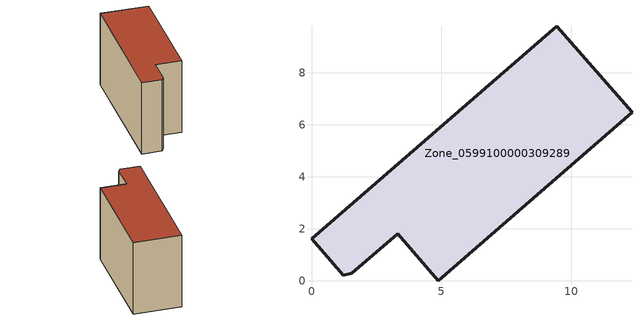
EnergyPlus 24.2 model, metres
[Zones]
Zone_0599100000309289
 floor ground (C_G): 3.31,1.81 1.56,0.29 1.23,0.21 0,1.62 9.43,9.8 12.33,6.48 4.88,0 z0
 wall outside (C_F): 4.88,0 12.33,6.48 9.43,9.8 0,1.62 1.23,0.21 1.56,0.29 3.31,1.81 4.88,0 z0:7.18
 roof outside (C_R): 1.56,0.29 3.31,1.81 4.88,0 12.33,6.48 9.43,9.8 0,1.62 1.23,0.21 z7.18
[BUILDING]
Pand.0599100000309289: North Axis=0; Terrain=City; Loads Convergence Tolerance Value=0.04; Temperature Convergence Tolerance Value=0.4; Solar Distribution=FullExterior; Maximum Number of Warmup Days=25; Minimum Number of Warmup Days=1
[Site:Location]
Rotterdam.The.Hague.AP_ZH_NLD Design_Conditions: Latitude=51.96; Longitude=4.45; Time Zone=1; Elevation=-4.5
[SITE:GROUNDTEMPERATURE:BUILDINGSURFACE]
18, 18, 18, 18, 18, 18, 18, 18, 18, 18, 18, 18
[MATERIAL] Thermal Absorptance=0.9; Solar Absorptance=0.7; Visible Absorptance=0.7
Name | Roughness | Thickness | Conductivity | Density | Specific Heat
G.TI.1946 | MediumSmooth | 0.15 | 1 | 540 | 1210
F.TI.1946 | Rough | 0.3 | 0.857143 | 1920 | 840
R.TI.1946 | MediumRough | 0.2 | 0.1 | 1500 | 1000
[CONSTRUCTION]
C_G: G.TI.1946
C_F: F.TI.1946
C_R: R.TI.1946
[ZONE]
Zone_0599100000309289: Type=1; Multiplier=1; Ceiling Height=Autocalculate; Volume=Autocalculate; Floor Area=autocalculate; Part of Total Floor Area=Yes
[ZONEINFILTRATION:DESIGNFLOWRATE]
Infil_Zone_0599100000309289: Zone or ZoneList or Space or SpaceList=Zone_0599100000309289; Schedule=AlwaysOn; Design Flow Rate Calculation Method=Flow/Area; Flow Rate per Floor Area=0.003; Constant Term Coefficient=1; Temperature Term Coefficient=0; Velocity Term Coefficient=0; Velocity Squared Term Coefficient=0
[HVACTEMPLATE:ZONE:IDEALLOADSAIRSYSTEM]
Zone_0599100000309289: Maximum Heating Supply Air Temperature=50; Minimum Cooling Supply Air Temperature=13; Maximum Heating Supply Air Humidity Ratio=0.0156; Minimum Cooling Supply Air Humidity Ratio=0.0077; Heating Limit=NoLimit; Cooling Limit=NoLimit; Dehumidification Control Type=ConstantSensibleHeatRatio; Cooling Sensible Heat Ratio=0.7; Dehumidification Setpoint=60; Humidification Control Type=None; Humidification Setpoint=30; Outdoor Air Method=None; Outdoor Air Flow Rate per Person=0.00944; Outdoor Air Flow Rate per Zone Floor Area=0; Outdoor Air Flow Rate per Zone=0; Demand Controlled Ventilation Type=None; Outdoor Air Economizer Type=NoEconomizer; Heat Recovery Type=None; Sensible Heat Recovery Effectiveness=0.7; Latent Heat Recovery Effectiveness=0.65
[ZONECONTROL:THERMOSTAT]
ThermostatControl_Zone_0599100000309289: Zone or ZoneList=Zone_0599100000309289; Control Type Schedule=DualSetpointControlType; Control 1=Thermostat_Zone_0599100000309289; Temperature Difference Between Cutout And Setpoint=0
[THERMOSTATSETPOINT:DUALSETPOINT]
Thermostat_Zone_0599100000309289: Heating Setpoint Temperature Schedule=HeatingSetpoint_Zone_0599100000309289; Cooling Setpoint Temperature Schedule=CoolingSetpoint_Zone_0599100000309289
[SCHEDULE:COMPACT]
HeatingSetpoint_Zone_0599100000309289: Through: 12/31, For: AllDays, Until: 24:00, 21
CoolingSetpoint_Zone_0599100000309289: Through: 12/31, For: AllDays, Until: 24:00, 24
DualSetpointControlType: Through: 12/31, For: AllDays, Until: 24:00, 4
AlwaysOn: Through: 12/31, For: AllDays, Until: 24:00, 1
